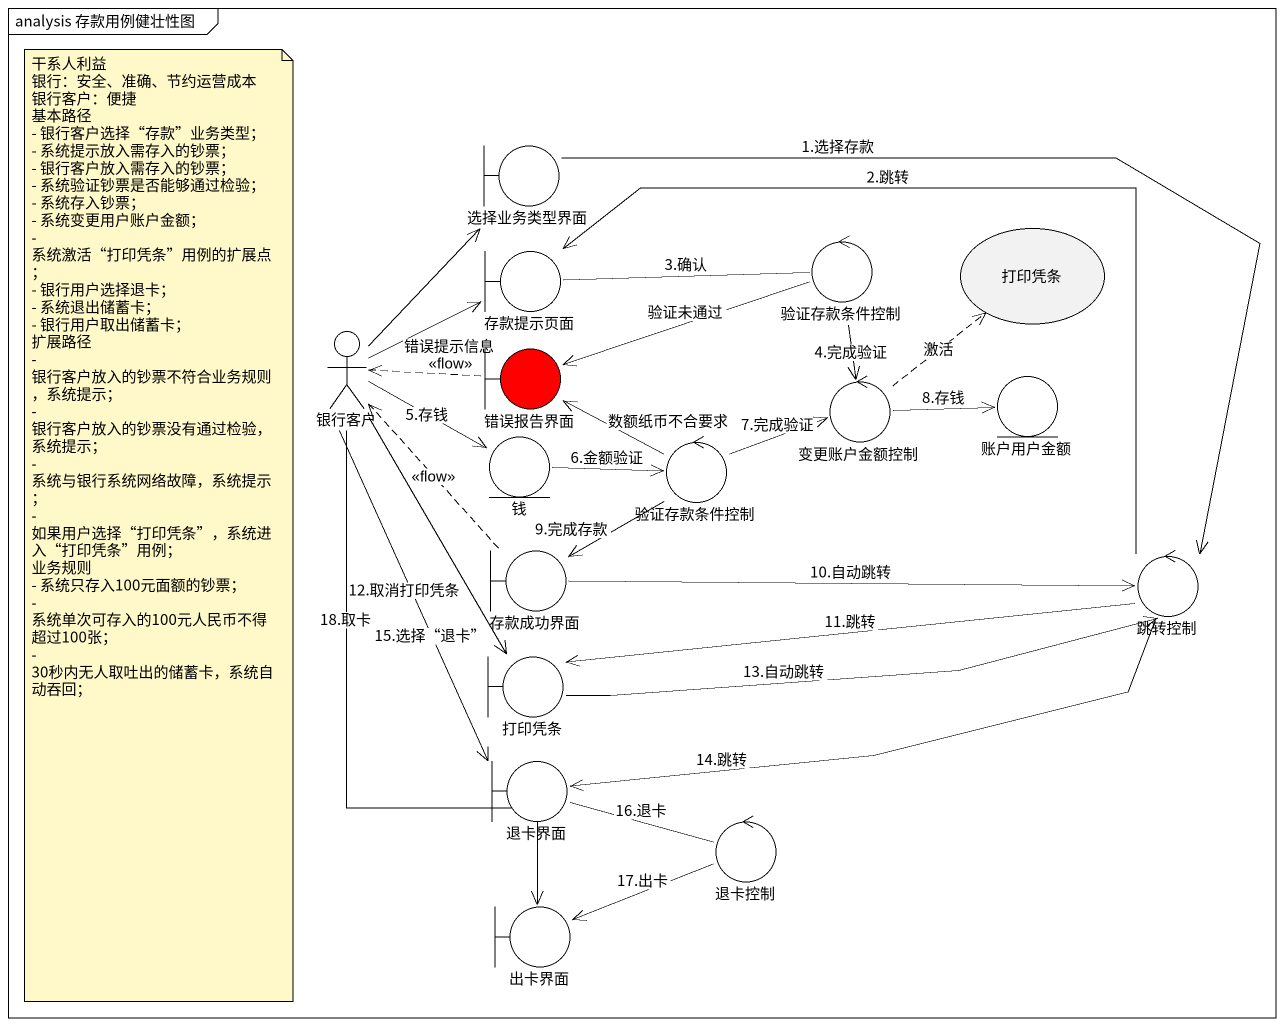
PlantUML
@startuml
mainframe analysis 存款用例健壮性图
boundary 选择业务类型界面
control 验证存款条件控制
usecase 打印凭条
boundary 存款提示页面
actor 银行客户
boundary 错误报告界面 #FF0000
control 变更账户金额控制
entity 账户用户金额
entity 钱
control "验证存款条件控制" as 验证存款条件控制_2
boundary 存款成功界面
control 跳转控制
boundary "打印凭条" as 打印凭条_2
boundary 退卡界面
control 退卡控制
boundary 出卡界面
选择业务类型界面 --> 跳转控制 : 1.选择存款
验证存款条件控制 -left-> 错误报告界面 : 验证未通过
验证存款条件控制 --> 变更账户金额控制 : 4.完成验证
存款提示页面 -right- 验证存款条件控制 : 3.确认
银行客户 -up-> 选择业务类型界面
银行客户 -right-> 存款提示页面
银行客户 -right-> 钱 : 5.存钱
银行客户 --> 打印凭条_2 : 12.取消打印凭条
银行客户 --> 退卡界面 : 15.选择“退卡”
银行客户 --> 出卡界面 : 18.取卡
错误报告界面 .left.> 银行客户 : 错误提示信息\n<<flow>>
变更账户金额控制 .up.> 打印凭条 : 激活
变更账户金额控制 -right-> 账户用户金额 : 8.存钱
钱 -right-> 验证存款条件控制_2 : 6.金额验证
验证存款条件控制_2 -left-> 错误报告界面 : 数额纸币不合要求
验证存款条件控制_2 -right-> 变更账户金额控制 : 7.完成验证
验证存款条件控制_2 --> 存款成功界面 : 9.完成存款
存款成功界面 .up.> 银行客户 : <<flow>>
存款成功界面 -right-> 跳转控制 : 10.自动跳转
跳转控制 -left-> 存款提示页面 : 2.跳转
跳转控制 -left-> 打印凭条_2 : 11.跳转
跳转控制 -left-> 退卡界面 : 14.跳转
打印凭条_2 -right-> 跳转控制 : 13.自动跳转
退卡界面 -right- 退卡控制 : 16.退卡
退卡控制 -left-> 出卡界面 : 17.出卡
note as N1
  干系人利益
  银行：安全、准确、节约运营成本
  银行客户：便捷
  基本路径
  - 银行客户选择“存款”业务类型；
  - 系统提示放入需存入的钞票；
  - 银行客户放入需存入的钞票；
  - 系统验证钞票是否能够通过检验；
  - 系统存入钞票；
  - 系统变更用户账户金额；
  - 系统激活“打印凭条”用例的扩展点；
  - 银行用户选择退卡；
  - 系统退出储蓄卡；
  - 银行用户取出储蓄卡；
  扩展路径
  - 银行客户放入的钞票不符合业务规则，系统提示；
  - 银行客户放入的钞票没有通过检验，系统提示；
  - 系统与银行系统网络故障，系统提示；
  - 如果用户选择“打印凭条”，系统进入“打印凭条”用例；
  业务规则
  - 系统只存入100元面额的钞票；
  - 系统单次可存入的100元人民币不得超过100张；
  - 30秒内无人取吐出的储蓄卡，系统自动吞回；
end note
@enduml
